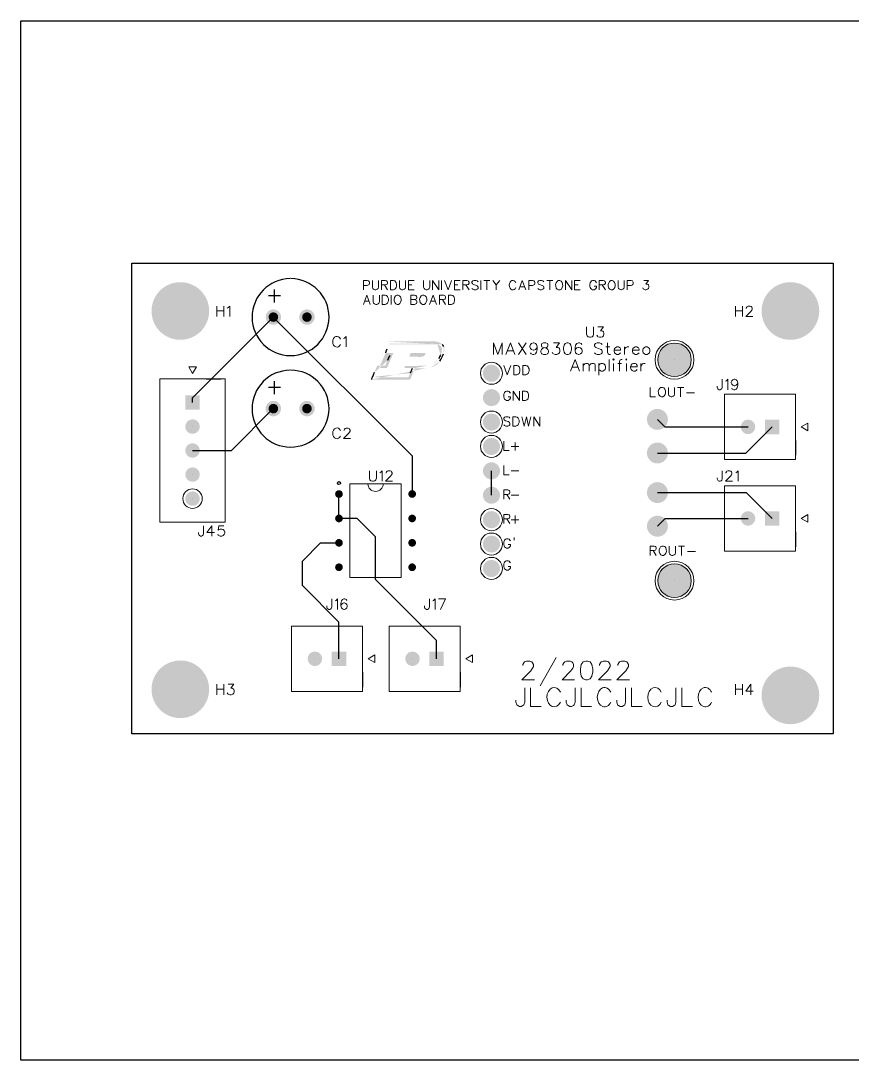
# Model space of a CAD drawing. Header units: inches. Extents: x 2.5 to 50.5, y 2.5 to 32.9.
# Drawn here: x 2.5 to 26.5, y 2.5 to 32.5 of the extents above; entities that cross this region are included whole.
import ezdxf

# ---------------------------------------------------------------- set-up
doc = ezdxf.new("R2010")
doc.units = ezdxf.units.IN
doc.header["$MEASUREMENT"] = 0
doc.layers.add('PDF3_Geometry', color=7, linetype='Continuous', true_color=0xffcc00)
doc.layers.add('PDF3_Solid Fills', color=7, linetype='Continuous', true_color=0xbfbfbf)

msp = doc.modelspace()

# ---------------------------------------------------------------- hatches: boundary and pattern name
at = {"layer": 'PDF3_Solid Fills', "transparency": 33554559}
for points in [[(7.938, 24.124, 0.414706), (7.106, 24.956), (7.106, 24.956, 0.414706), (6.274, 24.124), (6.274, 24.124, 0.414706), (7.106, 23.292), (7.106, 23.292, 0.414706)], [(25.548, 24.124, 0.414706), (24.716, 24.956), (24.716, 24.956, 0.414706), (23.884, 24.124), (23.884, 24.124, 0.414706), (24.716, 23.292), (24.716, 23.292, 0.414706)], [(10.013, 23.948, 0.412996), (9.791, 24.17), (9.791, 24.17, 0.412996), (9.569, 23.948), (9.569, 23.948, 0.412996), (9.791, 23.726), (9.791, 23.726, 0.412996)], [(10.983, 23.948, 0.412996), (10.761, 24.17), (10.761, 24.17, 0.412996), (10.539, 23.948), (10.539, 23.948, 0.412996), (10.761, 23.726), (10.761, 23.726, 0.412996)], [(21.857, 22.715, 0.414157), (21.37, 23.202), (21.37, 23.202, 0.414157), (20.883, 22.715), (20.883, 22.715, 0.414157), (21.37, 22.228), (21.37, 22.228, 0.414157)], [(16.334, 22.328, 0.41369), (16.087, 22.574), (16.087, 22.574, 0.41369), (15.841, 22.328), (15.841, 22.328, 0.41369), (16.087, 22.081), (16.087, 22.081, 0.41369)], [(16.334, 21.623, 0.41369), (16.087, 21.87), (16.087, 21.87, 0.41369), (15.841, 21.623), (15.841, 21.623, 0.41369), (16.087, 21.377), (16.087, 21.377, 0.41369)], [(10.013, 21.306, 0.412996), (9.791, 21.529), (9.791, 21.529, 0.412996), (9.569, 21.306), (9.569, 21.306, 0.412996), (9.791, 21.084), (9.791, 21.084, 0.412996)], [(10.983, 21.306, 0.412996), (10.761, 21.529), (10.761, 21.529, 0.412996), (10.539, 21.306), (10.539, 21.306, 0.412996), (10.761, 21.084), (10.761, 21.084, 0.412996)], [(16.334, 20.919, 0.41369), (16.087, 21.166), (16.087, 21.166, 0.41369), (15.841, 20.919), (15.841, 20.919, 0.41369), (16.087, 20.672), (16.087, 20.672, 0.41369)], [(21.18, 20.995, 0.41371), (20.877, 21.299), (20.877, 21.299, 0.41371), (20.574, 20.995), (20.574, 20.995, 0.414377), (20.877, 20.693), (20.877, 20.693, 0.414377)], [(7.668, 20.789, 0.413551), (7.458, 20.998), (7.458, 20.998, 0.413551), (7.249, 20.789), (7.249, 20.789, 0.414518), (7.458, 20.581), (7.458, 20.581, 0.414518)], [(23.703, 20.778, 0.413551), (23.494, 20.988), (23.494, 20.988, 0.414518), (23.286, 20.778), (23.286, 20.778, 0.414518), (23.494, 20.569), (23.494, 20.569, 0.413551)], [(16.334, 20.215, 0.41369), (16.087, 20.461), (16.087, 20.461, 0.41369), (15.841, 20.215), (15.841, 20.215, 0.41369), (16.087, 19.968), (16.087, 19.968, 0.41369)], [(7.668, 20.096, 0.414518), (7.458, 20.305), (7.458, 20.305, 0.414518), (7.249, 20.096), (7.249, 20.096, 0.413551), (7.458, 19.887), (7.458, 19.887, 0.413551)], [(21.18, 20.025, 0.41371), (20.877, 20.328), (20.877, 20.328, 0.41371), (20.574, 20.025), (20.574, 20.025, 0.414377), (20.877, 19.723), (20.877, 19.723, 0.414377)], [(7.668, 19.403, 0.413551), (7.458, 19.612), (7.458, 19.612, 0.413551), (7.249, 19.403), (7.249, 19.403, 0.413551), (7.458, 19.193), (7.458, 19.193, 0.413551)], [(16.334, 19.51, 0.41369), (16.087, 19.757), (16.087, 19.757, 0.41369), (15.841, 19.51), (15.841, 19.51, 0.41369), (16.087, 19.264), (16.087, 19.264, 0.41369)], [(7.668, 18.709, 0.413551), (7.458, 18.918), (7.458, 18.918, 0.413551), (7.249, 18.709), (7.249, 18.709, 0.414518), (7.458, 18.501), (7.458, 18.501, 0.414518)], [(16.334, 18.806, 0.41369), (16.087, 19.052), (16.087, 19.052, 0.41369), (15.841, 18.806), (15.841, 18.806, 0.41369), (16.087, 18.559), (16.087, 18.559, 0.41369)], [(21.18, 18.882, 0.41371), (20.877, 19.185), (20.877, 19.185, 0.41371), (20.574, 18.882), (20.574, 18.882, 0.414377), (20.877, 18.58), (20.877, 18.58, 0.414377)], [(16.334, 18.101, 0.41369), (16.087, 18.348), (16.087, 18.348, 0.41369), (15.841, 18.101), (15.841, 18.101, 0.41369), (16.087, 17.855), (16.087, 17.855, 0.41369)], [(23.703, 18.137, 0.413551), (23.494, 18.346), (23.494, 18.346, 0.414518), (23.286, 18.137), (23.286, 18.137, 0.414518), (23.494, 17.927), (23.494, 17.927, 0.413551)], [(21.18, 17.912, 0.41371), (20.877, 18.215), (20.877, 18.215, 0.41371), (20.574, 17.912), (20.574, 17.912, 0.414377), (20.877, 17.609), (20.877, 17.609, 0.414377)], [(16.334, 17.397, 0.41369), (16.087, 17.644), (16.087, 17.644, 0.41369), (15.841, 17.397), (15.841, 17.397, 0.41369), (16.087, 17.151), (16.087, 17.151, 0.41369)], [(16.334, 16.693, 0.41369), (16.087, 16.939), (16.087, 16.939, 0.41369), (15.841, 16.693), (15.841, 16.693, 0.41369), (16.087, 16.446), (16.087, 16.446, 0.41369)], [(21.857, 16.34, 0.414157), (21.37, 16.828), (21.37, 16.828, 0.414157), (20.883, 16.34), (20.883, 16.34, 0.414157), (21.37, 15.853), (21.37, 15.853, 0.414157)], [(11.2, 14.086, 0.413551), (10.991, 14.296), (10.991, 14.296, 0.414518), (10.783, 14.086), (10.783, 14.086, 0.414518), (10.991, 13.877), (10.991, 13.877, 0.413551)], [(14.018, 14.086, 0.413551), (13.809, 14.296), (13.809, 14.296, 0.414518), (13.6, 14.086), (13.6, 14.086, 0.414518), (13.809, 13.877), (13.809, 13.877, 0.413551)], [(7.938, 13.206, 0.414706), (7.106, 14.037), (7.106, 14.037, 0.414706), (6.274, 13.206), (6.274, 13.206, 0.414706), (7.106, 12.374), (7.106, 12.374, 0.414706)], [(25.548, 13.03, 0.414706), (24.716, 13.861), (24.716, 13.861, 0.414706), (23.884, 13.03), (23.884, 13.03, 0.414706), (24.716, 12.198), (24.716, 12.198, 0.414706)]]:
    msp.add_hatch(color=256, dxfattribs=at).paths.add_polyline_path(points)
at = {"layer": 'PDF3_Solid Fills', "true_color": 0x212121, "transparency": 33554559}
for points in [[(9.93, 23.948, 0.411972), (9.791, 24.087), (9.791, 24.087, 0.411972), (9.652, 23.948), (9.652, 23.948, 0.411972), (9.791, 23.809), (9.791, 23.809, 0.411972)], [(10.9, 23.948, 0.411972), (10.761, 24.087), (10.761, 24.087, 0.411972), (10.622, 23.948), (10.622, 23.948, 0.411972), (10.761, 23.809), (10.761, 23.809, 0.411972)], [(9.93, 21.306, 0.411972), (9.791, 21.445), (9.791, 21.445, 0.411972), (9.652, 21.306), (9.652, 21.306, 0.411972), (9.791, 21.168), (9.791, 21.168, 0.411972)], [(10.9, 21.306, 0.411972), (10.761, 21.445), (10.761, 21.445, 0.411972), (10.622, 21.306), (10.622, 21.306, 0.411972), (10.761, 21.168), (10.761, 21.168, 0.411972)], [(11.795, 18.841, 0.418142), (11.685, 18.952), (11.685, 18.952, 0.418142), (11.574, 18.841), (11.574, 18.841, 0.418142), (11.685, 18.731), (11.685, 18.731, 0.418142)], [(13.908, 18.841, 0.418142), (13.798, 18.952), (13.798, 18.952, 0.418142), (13.687, 18.841), (13.687, 18.841, 0.418142), (13.798, 18.731), (13.798, 18.731, 0.418142)], [(11.795, 18.137, 0.418142), (11.685, 18.247), (11.685, 18.247, 0.418142), (11.574, 18.137), (11.574, 18.137, 0.418142), (11.685, 18.026), (11.685, 18.026, 0.418142)], [(13.908, 18.137, 0.418142), (13.798, 18.247), (13.798, 18.247, 0.418142), (13.687, 18.137), (13.687, 18.137, 0.418142), (13.798, 18.026), (13.798, 18.026, 0.418142)], [(11.795, 17.432, 0.418142), (11.685, 17.543), (11.685, 17.543, 0.418142), (11.574, 17.432), (11.574, 17.432, 0.418142), (11.685, 17.322), (11.685, 17.322, 0.418142)], [(13.908, 17.432, 0.418142), (13.798, 17.543), (13.798, 17.543, 0.418142), (13.687, 17.432), (13.687, 17.432, 0.418142), (13.798, 17.322), (13.798, 17.322, 0.418142)], [(11.795, 16.728, 0.418142), (11.685, 16.838), (11.685, 16.838, 0.418142), (11.574, 16.728), (11.574, 16.728, 0.418142), (11.685, 16.617), (11.685, 16.617, 0.418142)], [(13.908, 16.728, 0.418142), (13.798, 16.838), (13.798, 16.838, 0.418142), (13.687, 16.728), (13.687, 16.728, 0.418142), (13.798, 16.617), (13.798, 16.617, 0.418142)]]:
    msp.add_hatch(color=250, dxfattribs=at).paths.add_polyline_path(points)
at = {"layer": 'PDF3_Solid Fills', "true_color": 0xffcc00, "transparency": 33554559}
h = msp.add_hatch(color=40, dxfattribs=at)
h.paths.add_polyline_path([(13.093, 23.244, 0.002437), (12.923, 22.851)], flags=0)
h.paths.add_polyline_path([(12.923, 22.851), (12.919, 22.842), (13.032, 22.842), (13.145, 22.842), (13.145, 22.837)], flags=0)
h.paths.add_polyline_path([(13.083, 22.691), (13.022, 22.549), (12.906, 22.547), (12.791, 22.546), (12.705, 22.347)], flags=0)
h.paths.add_polyline_path([(12.62, 22.144), (12.62, 22.139), (13.178, 22.139), (13.736, 22.14), (13.806, 22.305), (13.876, 22.47), (14.023, 22.47), (14.17, 22.47), (14.229, 22.477)], flags=0)
h.paths.add_polyline_path([(14.229, 22.477, 0.028974), (14.341, 22.498)], flags=0)
h.paths.add_polyline_path([(14.341, 22.498), (14.393, 22.512), (14.442, 22.537), (14.491, 22.563), (14.532, 22.6), (14.574, 22.638), (14.6, 22.676)], flags=0)
h.paths.add_polyline_path([(14.706, 22.892), (14.728, 22.956), (14.725, 23.018), (14.722, 23.08), (14.709, 23.103)], flags=0)
h.paths.add_polyline_path([(14.666, 23.159), (14.635, 23.192), (14.593, 23.21), (14.551, 23.229), (14.504, 23.239), (14.457, 23.248), (13.777, 23.249), (13.097, 23.249), (13.093, 23.244)], flags=0)
h.paths.add_polyline_path([(14.524, 23.161), (14.57, 23.145), (14.598, 23.125), (14.626, 23.105), (14.642, 23.073), (14.658, 23.041), (14.654, 22.99), (14.65, 22.939), (14.619, 22.862)], flags=0)
h.paths.add_polyline_path([(14.564, 22.747), (14.541, 22.708), (14.495, 22.662), (14.45, 22.617), (14.403, 22.595)], flags=0)
h.paths.add_polyline_path([(14.301, 22.558, 0.035317), (14.403, 22.595)], flags=0)
h.paths.add_polyline_path([(14.301, 22.558), (14.247, 22.543), (13.921, 22.541), (13.595, 22.538), (13.584, 22.508), (13.572, 22.477), (13.685, 22.477), (13.797, 22.477), (13.794, 22.463)], flags=0)
h.paths.add_polyline_path([(13.738, 22.329), (13.687, 22.208), (13.206, 22.208), (12.725, 22.208), (12.734, 22.231)], flags=0)
h.paths.add_polyline_path([(12.792, 22.365, 0.000795), (12.734, 22.231)], flags=0)
h.paths.add_polyline_path([(12.792, 22.365), (12.84, 22.477), (12.955, 22.479), (13.071, 22.48), (13.163, 22.694), (13.255, 22.908), (13.144, 22.91), (13.033, 22.911), (13.033, 22.916)], flags=0)
h.paths.add_polyline_path([(13.079, 23.028, 0.000373), (13.135, 23.158)], flags=0)
h.paths.add_polyline_path([(13.135, 23.158), (13.144, 23.18), (13.811, 23.178), (14.478, 23.176), (14.524, 23.161)], flags=0)
h.paths.add_polyline_path([(13.735, 22.858), (13.713, 22.804), (13.885, 22.802), (14.058, 22.8), (14.089, 22.808), (14.121, 22.816), (14.143, 22.832), (14.164, 22.848), (14.173, 22.869), (14.182, 22.89), (14.178, 22.901), (14.174, 22.911), (13.965, 22.911), (13.757, 22.911)], flags=0)

# ---------------------------------------------------------------- linework, layer by layer
for p, q in [((2.5, 2.5), (2.5, 32.5)), ((2.5, 32.5), (50.5, 32.5)), ((50.5, 2.5), (2.5, 2.5))]:
    msp.add_line(p, q)
at = {"layer": 'PDF3_Geometry', "color": 6, "lineweight": 25}
for p, q in [((5.701, 25.509), (25.946, 25.509)), ((5.701, 11.92), (5.701, 25.509)), ((25.946, 25.509), (25.946, 11.92)), ((25.946, 11.92), (5.701, 11.92))]:
    msp.add_line(p, q, dxfattribs=at)
at = {"layer": 'PDF3_Geometry'}
for p, q in [((7.847, 22.162), (8.276, 22.162)), ((24.867, 20.39), (24.867, 19.96)), ((24.867, 17.748), (24.867, 17.319)), ((12.364, 13.698), (12.364, 13.268)), ((15.182, 13.698), (15.182, 13.268))]:
    msp.add_line(p, q, dxfattribs=at)
at = {"layer": 'PDF3_Geometry', "lineweight": 9}
for points in [[(12.389, 24.864), (12.502, 24.864), (12.54, 24.876), (12.553, 24.889), (12.566, 24.914), (12.566, 24.952), (12.553, 24.977), (12.54, 24.99), (12.502, 25.002), (12.389, 25.002), (12.389, 24.738)], [(12.649, 25.002), (12.649, 24.814), (12.662, 24.776), (12.686, 24.75), (12.724, 24.738), (12.75, 24.738), (12.787, 24.75), (12.812, 24.776), (12.825, 24.814), (12.825, 25.002)], [(12.908, 24.876), (13.022, 24.876), (13.06, 24.889), (13.072, 24.902), (13.085, 24.927), (13.085, 24.952), (13.072, 24.977), (13.06, 24.99), (13.022, 25.002), (12.908, 25.002), (12.908, 24.738)], [(13.428, 25.002), (13.428, 24.814), (13.44, 24.776), (13.465, 24.75), (13.503, 24.738), (13.529, 24.738), (13.566, 24.75), (13.591, 24.776), (13.604, 24.814), (13.604, 25.002)], [(13.851, 25.002), (13.687, 25.002), (13.687, 24.738), (13.851, 24.738)], [(14.129, 25.002), (14.129, 24.814), (14.141, 24.776), (14.166, 24.75), (14.204, 24.738), (14.23, 24.738), (14.267, 24.75), (14.292, 24.776), (14.305, 24.814), (14.305, 25.002)], [(14.565, 25.002), (14.565, 24.738), (14.388, 25.002), (14.388, 24.738)], [(14.648, 25.002), (14.648, 24.738)], [(14.731, 25.002), (14.832, 24.738), (14.933, 25.002)], [(15.18, 25.002), (15.016, 25.002), (15.016, 24.738), (15.18, 24.738)], [(15.263, 24.876), (15.376, 24.876), (15.414, 24.889), (15.427, 24.902), (15.44, 24.927), (15.44, 24.952), (15.427, 24.977), (15.414, 24.99), (15.376, 25.002), (15.263, 25.002), (15.263, 24.738)], [(15.699, 24.965), (15.674, 24.99), (15.636, 25.002), (15.586, 25.002), (15.548, 24.99), (15.523, 24.965), (15.523, 24.94), (15.536, 24.914), (15.548, 24.902), (15.573, 24.889), (15.649, 24.864), (15.674, 24.852), (15.686, 24.839), (15.699, 24.814), (15.699, 24.776), (15.674, 24.75), (15.636, 24.738), (15.586, 24.738), (15.548, 24.75), (15.523, 24.776)], [(15.782, 25.002), (15.782, 24.738)], [(15.866, 25.002), (16.042, 25.002)], [(15.954, 25.002), (15.954, 24.738)], [(16.125, 25.002), (16.226, 24.876), (16.226, 24.738)], [(16.327, 25.002), (16.226, 24.876)], [(17.078, 24.738), (16.977, 25.002), (16.877, 24.738)], [(17.161, 24.864), (17.275, 24.864), (17.313, 24.876), (17.325, 24.889), (17.338, 24.914), (17.338, 24.952), (17.325, 24.977), (17.313, 24.99), (17.275, 25.002), (17.161, 25.002), (17.161, 24.738)], [(17.597, 24.965), (17.573, 24.99), (17.535, 25.002), (17.484, 25.002), (17.447, 24.99), (17.421, 24.965), (17.421, 24.94), (17.434, 24.914), (17.447, 24.902), (17.471, 24.889), (17.547, 24.864), (17.573, 24.852), (17.585, 24.839), (17.597, 24.814), (17.597, 24.776), (17.573, 24.75), (17.535, 24.738), (17.484, 24.738), (17.447, 24.75), (17.421, 24.776)], [(17.681, 25.002), (17.857, 25.002)], [(17.769, 25.002), (17.769, 24.738)], [(18.402, 25.002), (18.402, 24.738), (18.226, 25.002), (18.226, 24.738)], [(18.649, 25.002), (18.485, 25.002), (18.485, 24.738), (18.649, 24.738)], [(19.115, 24.94), (19.103, 24.965), (19.077, 24.99), (19.053, 25.002), (19.002, 25.002), (18.976, 24.99), (18.951, 24.965), (18.939, 24.94), (18.926, 24.902), (18.926, 24.839), (18.939, 24.801), (18.951, 24.776), (18.976, 24.75), (19.002, 24.738), (19.053, 24.738), (19.077, 24.75), (19.103, 24.776), (19.115, 24.801), (19.115, 24.839), (19.053, 24.839)], [(19.198, 24.876), (19.312, 24.876), (19.35, 24.889), (19.363, 24.902), (19.375, 24.927), (19.375, 24.952), (19.363, 24.977), (19.35, 24.99), (19.312, 25.002), (19.198, 25.002), (19.198, 24.738)], [(19.743, 25.002), (19.743, 24.814), (19.756, 24.776), (19.781, 24.75), (19.819, 24.738), (19.844, 24.738), (19.882, 24.75), (19.907, 24.776), (19.92, 24.814), (19.92, 25.002)], [(20.003, 24.864), (20.116, 24.864), (20.154, 24.876), (20.167, 24.889), (20.179, 24.914), (20.179, 24.952), (20.167, 24.977), (20.154, 24.99), (20.116, 25.002), (20.003, 25.002), (20.003, 24.738)], [(20.482, 25.002), (20.621, 25.002), (20.545, 24.902), (20.583, 24.902), (20.608, 24.889), (20.621, 24.876), (20.633, 24.839), (20.633, 24.814), (20.621, 24.776), (20.595, 24.75), (20.557, 24.738), (20.52, 24.738), (20.482, 24.75), (20.469, 24.763), (20.457, 24.788)], [(12.997, 24.876), (13.085, 24.738)], [(13.687, 24.876), (13.788, 24.876)], [(15.016, 24.876), (15.117, 24.876)], [(15.351, 24.876), (15.44, 24.738)], [(16.914, 24.826), (17.04, 24.826)], [(18.485, 24.876), (18.586, 24.876)], [(19.286, 24.876), (19.375, 24.738)], [(12.59, 24.315), (12.49, 24.58), (12.389, 24.315)], [(12.427, 24.404), (12.553, 24.404)], [(12.674, 24.58), (12.674, 24.391), (12.686, 24.353), (12.712, 24.328), (12.75, 24.315), (12.775, 24.315), (12.812, 24.328), (12.838, 24.353), (12.85, 24.391), (12.85, 24.58)], [(13.193, 24.58), (13.193, 24.315)], [(13.869, 24.454), (13.907, 24.466), (13.92, 24.479), (13.932, 24.504), (13.932, 24.53), (13.92, 24.554), (13.907, 24.567), (13.869, 24.58), (13.756, 24.58), (13.756, 24.315), (13.869, 24.315), (13.907, 24.328), (13.92, 24.34), (13.932, 24.366), (13.932, 24.404), (13.92, 24.429), (13.907, 24.441), (13.869, 24.454), (13.756, 24.454)], [(14.502, 24.315), (14.401, 24.58), (14.3, 24.315)], [(14.338, 24.404), (14.464, 24.404)], [(14.585, 24.454), (14.698, 24.454), (14.736, 24.466), (14.749, 24.479), (14.761, 24.504), (14.761, 24.53), (14.749, 24.554), (14.736, 24.567), (14.698, 24.58), (14.585, 24.58), (14.585, 24.315)], [(14.673, 24.454), (14.761, 24.315)], [(16.4, 22.867), (16.4, 23.203), (16.272, 22.867), (16.143, 23.203), (16.143, 22.867)], [(16.761, 22.867), (16.633, 23.203), (16.506, 22.867)], [(16.867, 23.203), (17.091, 22.867)], [(17.091, 23.203), (16.867, 22.867)], [(17.405, 23.091), (17.389, 23.043), (17.357, 23.011), (17.309, 22.995), (17.293, 22.995), (17.245, 23.011), (17.213, 23.043), (17.197, 23.091), (17.197, 23.107), (17.213, 23.155), (17.245, 23.187), (17.293, 23.203), (17.309, 23.203), (17.357, 23.187), (17.389, 23.155), (17.405, 23.091), (17.405, 23.011), (17.389, 22.931), (17.357, 22.883), (17.309, 22.867), (17.277, 22.867), (17.229, 22.883), (17.213, 22.915)], [(17.873, 23.203), (18.049, 23.203), (17.952, 23.075), (18, 23.075), (18.033, 23.059), (18.049, 23.043), (18.064, 22.995), (18.064, 22.963), (18.049, 22.915), (18.016, 22.883), (17.969, 22.867), (17.921, 22.867), (17.873, 22.883), (17.857, 22.899), (17.84, 22.931)], [(18.692, 23.155), (18.676, 23.187), (18.628, 23.203), (18.596, 23.203), (18.548, 23.187), (18.516, 23.139), (18.5, 23.059), (18.5, 22.979), (18.516, 22.915), (18.548, 22.883), (18.596, 22.867), (18.612, 22.867), (18.66, 22.883), (18.692, 22.915), (18.708, 22.963), (18.708, 22.979), (18.692, 23.027), (18.66, 23.059), (18.612, 23.075), (18.596, 23.075), (18.548, 23.059), (18.516, 23.027), (18.5, 22.979)], [(19.284, 23.155), (19.253, 23.187), (19.204, 23.203), (19.141, 23.203), (19.092, 23.187), (19.06, 23.155), (19.06, 23.123), (19.077, 23.091), (19.092, 23.075), (19.124, 23.059), (19.22, 23.027), (19.253, 23.011), (19.268, 22.995), (19.284, 22.963), (19.284, 22.915), (19.253, 22.883), (19.204, 22.867), (19.141, 22.867), (19.092, 22.883), (19.06, 22.915)], [(19.438, 23.203), (19.438, 22.931), (19.454, 22.883), (19.486, 22.867), (19.518, 22.867)], [(16.553, 22.979), (16.713, 22.979)], [(19.39, 23.091), (19.502, 23.091)], [(19.624, 22.995), (19.816, 22.995), (19.816, 23.027), (19.8, 23.059), (19.784, 23.075), (19.752, 23.091), (19.704, 23.091), (19.672, 23.075), (19.64, 23.043), (19.624, 22.995), (19.624, 22.963), (19.64, 22.915), (19.672, 22.883), (19.704, 22.867), (19.752, 22.867), (19.784, 22.883), (19.816, 22.915)], [(19.922, 23.091), (19.922, 22.867)], [(19.922, 22.995), (19.937, 23.043), (19.97, 23.075), (20.001, 23.091), (20.049, 23.091)], [(20.155, 22.995), (20.347, 22.995), (20.347, 23.027), (20.331, 23.059), (20.316, 23.075), (20.283, 23.091), (20.235, 23.091), (20.204, 23.075), (20.171, 23.043), (20.155, 22.995), (20.155, 22.963), (20.171, 22.915), (20.204, 22.883), (20.235, 22.867), (20.283, 22.867), (20.316, 22.883), (20.347, 22.915)], [(16.439, 22.552), (16.541, 22.283), (16.644, 22.552)], [(18.626, 22.388), (18.498, 22.724), (18.369, 22.388)], [(18.417, 22.5), (18.577, 22.5)], [(18.731, 22.612), (18.731, 22.388)], [(18.731, 22.548), (18.779, 22.596), (18.811, 22.612), (18.859, 22.612), (18.891, 22.596), (18.908, 22.548), (18.908, 22.388)], [(18.908, 22.548), (18.955, 22.596), (18.987, 22.612), (19.035, 22.612), (19.067, 22.596), (19.084, 22.548), (19.084, 22.388)], [(19.189, 22.612), (19.189, 22.276)], [(19.189, 22.564), (19.221, 22.596), (19.253, 22.612), (19.301, 22.612), (19.333, 22.596), (19.365, 22.564), (19.381, 22.516), (19.381, 22.484), (19.365, 22.436), (19.333, 22.404), (19.301, 22.388), (19.253, 22.388), (19.221, 22.404), (19.189, 22.436)], [(19.486, 22.724), (19.486, 22.388)], [(19.608, 22.612), (19.608, 22.388)], [(19.73, 22.612), (19.842, 22.612)], [(19.858, 22.724), (19.826, 22.724), (19.794, 22.708), (19.778, 22.66), (19.778, 22.388)], [(19.98, 22.612), (19.98, 22.388)], [(20.101, 22.516), (20.294, 22.516), (20.294, 22.548), (20.278, 22.58), (20.261, 22.596), (20.23, 22.612), (20.182, 22.612), (20.149, 22.596), (20.118, 22.564), (20.101, 22.516), (20.101, 22.484), (20.118, 22.436), (20.149, 22.404), (20.182, 22.388), (20.23, 22.388), (20.261, 22.404), (20.294, 22.436)], [(20.399, 22.612), (20.399, 22.388)], [(20.399, 22.516), (20.416, 22.564), (20.447, 22.596), (20.479, 22.612), (20.528, 22.612)], [(20.666, 21.918), (20.666, 21.649), (20.819, 21.649)], [(21.193, 21.918), (21.193, 21.726), (21.206, 21.687), (21.232, 21.662), (21.27, 21.649), (21.296, 21.649), (21.334, 21.662), (21.359, 21.687), (21.373, 21.726), (21.373, 21.918)], [(21.457, 21.918), (21.636, 21.918)], [(21.547, 21.918), (21.547, 21.649)], [(16.632, 21.748), (16.619, 21.774), (16.593, 21.8), (16.567, 21.812), (16.516, 21.812), (16.491, 21.8), (16.465, 21.774), (16.452, 21.748), (16.439, 21.71), (16.439, 21.646), (16.452, 21.607), (16.465, 21.582), (16.491, 21.556), (16.516, 21.543), (16.567, 21.543), (16.593, 21.556), (16.619, 21.582), (16.632, 21.607), (16.632, 21.646), (16.567, 21.646)], [(16.895, 21.812), (16.895, 21.543), (16.716, 21.812), (16.716, 21.543)], [(21.721, 21.764), (21.951, 21.764)], [(16.619, 21.035), (16.593, 21.06), (16.555, 21.073), (16.503, 21.073), (16.465, 21.06), (16.439, 21.035), (16.439, 21.008), (16.452, 20.983), (16.465, 20.97), (16.491, 20.958), (16.567, 20.932), (16.593, 20.919), (16.606, 20.906), (16.619, 20.88), (16.619, 20.842), (16.593, 20.817), (16.555, 20.803), (16.503, 20.803), (16.465, 20.817), (16.439, 20.842)], [(16.967, 21.073), (17.031, 20.803), (17.095, 21.073), (17.159, 20.803), (17.223, 21.073)], [(17.487, 21.073), (17.487, 20.803), (17.308, 21.073), (17.308, 20.803)], [(16.439, 20.368), (16.439, 20.099), (16.593, 20.099)], [(16.651, 20.215), (16.881, 20.215)], [(16.766, 20.33), (16.766, 20.099)], [(16.439, 19.664), (16.439, 19.395), (16.593, 19.395)], [(16.651, 19.51), (16.881, 19.51)], [(16.439, 18.831), (16.555, 18.831), (16.593, 18.845), (16.606, 18.857), (16.619, 18.883), (16.619, 18.908), (16.606, 18.934), (16.593, 18.947), (16.555, 18.959), (16.439, 18.959), (16.439, 18.69)], [(16.529, 18.831), (16.619, 18.69)], [(16.651, 18.806), (16.881, 18.806)], [(16.439, 18.127), (16.555, 18.127), (16.593, 18.14), (16.606, 18.153), (16.619, 18.178), (16.619, 18.204), (16.606, 18.23), (16.593, 18.242), (16.555, 18.255), (16.439, 18.255), (16.439, 17.986)], [(16.529, 18.127), (16.619, 17.986)], [(16.651, 18.101), (16.881, 18.101)], [(16.766, 18.217), (16.766, 17.986)], [(16.632, 17.486), (16.619, 17.513), (16.593, 17.538), (16.567, 17.551), (16.516, 17.551), (16.491, 17.538), (16.465, 17.513), (16.452, 17.486), (16.439, 17.449), (16.439, 17.384), (16.452, 17.346), (16.465, 17.32), (16.491, 17.295), (16.516, 17.282), (16.567, 17.282), (16.593, 17.295), (16.619, 17.32), (16.632, 17.346), (16.632, 17.384), (16.567, 17.384)], [(16.742, 17.589), (16.742, 17.513)], [(20.666, 17.211), (20.781, 17.211), (20.819, 17.224), (20.832, 17.237), (20.845, 17.263), (20.845, 17.288), (20.832, 17.314), (20.819, 17.327), (20.781, 17.339), (20.666, 17.339), (20.666, 17.07)], [(20.755, 17.211), (20.845, 17.07)], [(21.219, 17.339), (21.219, 17.147), (21.232, 17.109), (21.257, 17.084), (21.296, 17.07), (21.321, 17.07), (21.359, 17.084), (21.386, 17.109), (21.398, 17.147), (21.398, 17.339)], [(21.483, 17.339), (21.662, 17.339)], [(21.572, 17.339), (21.572, 17.07)], [(21.747, 17.186), (21.977, 17.186)], [(16.632, 16.853), (16.619, 16.879), (16.593, 16.904), (16.567, 16.917), (16.516, 16.917), (16.491, 16.904), (16.465, 16.879), (16.452, 16.853), (16.439, 16.815), (16.439, 16.75), (16.452, 16.712), (16.465, 16.686), (16.491, 16.661), (16.516, 16.648), (16.567, 16.648), (16.593, 16.661), (16.619, 16.686), (16.632, 16.712), (16.632, 16.75), (16.567, 16.75)]]:
    msp.add_lwpolyline(points, dxfattribs=at)
for points in [[(13.168, 24.738), (13.256, 24.738), (13.294, 24.75), (13.32, 24.776), (13.332, 24.801), (13.344, 24.839), (13.344, 24.902), (13.332, 24.94), (13.32, 24.965), (13.294, 24.99), (13.256, 25.002), (13.168, 25.002)], [(12.934, 24.315), (13.022, 24.315), (13.06, 24.328), (13.085, 24.353), (13.098, 24.378), (13.11, 24.416), (13.11, 24.479), (13.098, 24.517), (13.085, 24.542), (13.06, 24.567), (13.022, 24.58), (12.934, 24.58)], [(14.845, 24.315), (14.933, 24.315), (14.971, 24.328), (14.996, 24.353), (15.009, 24.378), (15.021, 24.416), (15.021, 24.479), (15.009, 24.517), (14.996, 24.542), (14.971, 24.567), (14.933, 24.58), (14.845, 24.58)], [(17.591, 23.203), (17.542, 23.187), (17.527, 23.155), (17.527, 23.123), (17.542, 23.091), (17.575, 23.075), (17.639, 23.059), (17.687, 23.043), (17.718, 23.011), (17.735, 22.979), (17.735, 22.931), (17.718, 22.899), (17.703, 22.883), (17.654, 22.867), (17.591, 22.867), (17.542, 22.883), (17.527, 22.899), (17.511, 22.931), (17.511, 22.979), (17.527, 23.011), (17.559, 23.043), (17.606, 23.059), (17.671, 23.075), (17.703, 23.091), (17.718, 23.123), (17.718, 23.155), (17.703, 23.187), (17.654, 23.203)], [(18.267, 23.203), (18.218, 23.187), (18.186, 23.139), (18.17, 23.059), (18.17, 23.011), (18.186, 22.931), (18.218, 22.883), (18.267, 22.867), (18.298, 22.867), (18.346, 22.883), (18.379, 22.931), (18.394, 23.011), (18.394, 23.059), (18.379, 23.139), (18.346, 23.187), (18.298, 23.203)], [(20.533, 23.091), (20.501, 23.075), (20.469, 23.043), (20.453, 22.995), (20.453, 22.963), (20.469, 22.915), (20.501, 22.883), (20.533, 22.867), (20.581, 22.867), (20.613, 22.883), (20.645, 22.915), (20.661, 22.963), (20.661, 22.995), (20.645, 23.043), (20.613, 23.075), (20.581, 23.091)], [(16.729, 22.283), (16.818, 22.283), (16.857, 22.296), (16.882, 22.321), (16.895, 22.347), (16.908, 22.386), (16.908, 22.45), (16.895, 22.488), (16.882, 22.514), (16.857, 22.539), (16.818, 22.552), (16.729, 22.552)], [(16.992, 22.283), (17.082, 22.283), (17.12, 22.296), (17.147, 22.321), (17.159, 22.347), (17.172, 22.386), (17.172, 22.45), (17.159, 22.488), (17.147, 22.514), (17.12, 22.539), (17.082, 22.552), (16.992, 22.552)], [(19.592, 22.724), (19.608, 22.708), (19.625, 22.724), (19.608, 22.74)], [(19.964, 22.724), (19.98, 22.708), (19.996, 22.724), (19.98, 22.74)], [(16.98, 21.543), (17.07, 21.543), (17.108, 21.556), (17.133, 21.582), (17.147, 21.607), (17.159, 21.646), (17.159, 21.71), (17.147, 21.748), (17.133, 21.774), (17.108, 21.8), (17.07, 21.812), (16.98, 21.812)], [(16.703, 20.803), (16.793, 20.803), (16.831, 20.817), (16.857, 20.842), (16.87, 20.868), (16.882, 20.906), (16.882, 20.97), (16.87, 21.008), (16.857, 21.035), (16.831, 21.06), (16.793, 21.073), (16.703, 21.073)]]:
    msp.add_lwpolyline(points, close=True, dxfattribs=at)
at = {"layer": 'PDF3_Geometry', "lineweight": 25}
for points in [[(9.822, 24.368), (9.822, 24.741)], [(9.998, 24.558), (9.653, 24.558)], [(9.998, 21.917), (9.653, 21.917)], [(9.822, 21.726), (9.822, 22.1)]]:
    msp.add_lwpolyline(points, dxfattribs=at)
at = {"layer": 'PDF3_Geometry', "lineweight": 15}
for points in [[(8.163, 24.268), (8.163, 23.966)], [(8.163, 24.124), (8.364, 24.124)], [(8.364, 24.268), (8.364, 23.966)], [(8.459, 24.21), (8.488, 24.225), (8.532, 24.268), (8.532, 23.966)], [(23.131, 24.268), (23.131, 23.966)], [(23.131, 24.124), (23.332, 24.124)], [(23.332, 24.268), (23.332, 23.966)], [(23.442, 24.196), (23.442, 24.21), (23.456, 24.239), (23.471, 24.254), (23.5, 24.268), (23.557, 24.268), (23.586, 24.254), (23.601, 24.239), (23.615, 24.21), (23.615, 24.181), (23.601, 24.152), (23.572, 24.109), (23.428, 23.966), (23.63, 23.966)], [(18.834, 23.669), (18.834, 23.453), (18.848, 23.41), (18.877, 23.381), (18.921, 23.367), (18.95, 23.367), (18.993, 23.381), (19.022, 23.41), (19.036, 23.453), (19.036, 23.669)], [(19.16, 23.669), (19.318, 23.669), (19.232, 23.553), (19.275, 23.553), (19.304, 23.539), (19.318, 23.525), (19.333, 23.482), (19.333, 23.453), (19.318, 23.41), (19.289, 23.381), (19.246, 23.367), (19.203, 23.367), (19.16, 23.381), (19.146, 23.395), (19.131, 23.424)], [(11.82, 23.33), (11.849, 23.344), (11.892, 23.387), (11.892, 23.085)], [(22.747, 22.155), (22.747, 21.924), (22.732, 21.881), (22.718, 21.866), (22.689, 21.852), (22.66, 21.852), (22.632, 21.866), (22.617, 21.881), (22.603, 21.924), (22.603, 21.953)], [(22.842, 22.097), (22.87, 22.112), (22.914, 22.155), (22.914, 21.852)], [(23.197, 22.054), (23.182, 22.011), (23.153, 21.982), (23.11, 21.967), (23.096, 21.967), (23.052, 21.982), (23.023, 22.011), (23.009, 22.054), (23.009, 22.068), (23.023, 22.112), (23.052, 22.14), (23.096, 22.155), (23.11, 22.155), (23.153, 22.14), (23.182, 22.112), (23.197, 22.054), (23.197, 21.982), (23.182, 21.909), (23.153, 21.866), (23.11, 21.852), (23.081, 21.852), (23.038, 21.866), (23.023, 21.895)], [(11.834, 20.674), (11.834, 20.688), (11.849, 20.717), (11.863, 20.732), (11.892, 20.746), (11.949, 20.746), (11.978, 20.732), (11.993, 20.717), (12.007, 20.688), (12.007, 20.659), (11.993, 20.63), (11.964, 20.587), (11.82, 20.444), (12.021, 20.444)], [(12.565, 19.513), (12.565, 19.297), (12.579, 19.254), (12.608, 19.225), (12.652, 19.211), (12.681, 19.211), (12.724, 19.225), (12.752, 19.254), (12.767, 19.297), (12.767, 19.513)], [(12.862, 19.455), (12.891, 19.47), (12.934, 19.513), (12.934, 19.211)], [(13.043, 19.441), (13.043, 19.455), (13.058, 19.484), (13.072, 19.499), (13.101, 19.513), (13.159, 19.513), (13.188, 19.499), (13.202, 19.484), (13.217, 19.455), (13.217, 19.426), (13.202, 19.398), (13.173, 19.355), (13.029, 19.211), (13.231, 19.211)], [(22.747, 19.513), (22.747, 19.283), (22.732, 19.239), (22.718, 19.225), (22.689, 19.211), (22.66, 19.211), (22.632, 19.225), (22.617, 19.239), (22.603, 19.283), (22.603, 19.312)], [(22.856, 19.441), (22.856, 19.455), (22.87, 19.484), (22.885, 19.499), (22.914, 19.513), (22.972, 19.513), (23.001, 19.499), (23.015, 19.484), (23.029, 19.455), (23.029, 19.426), (23.015, 19.398), (22.986, 19.355), (22.842, 19.211), (23.044, 19.211)], [(23.139, 19.455), (23.168, 19.47), (23.211, 19.513), (23.211, 19.211)], [(7.779, 17.928), (7.779, 17.698), (7.764, 17.654), (7.75, 17.64), (7.721, 17.626), (7.692, 17.626), (7.663, 17.64), (7.648, 17.654), (7.634, 17.698), (7.634, 17.727)], [(8.018, 17.626), (8.018, 17.928), (7.874, 17.727), (8.089, 17.727)], [(8.358, 17.928), (8.213, 17.928), (8.199, 17.799), (8.213, 17.813), (8.257, 17.827), (8.3, 17.827), (8.343, 17.813), (8.372, 17.784), (8.387, 17.741), (8.387, 17.712), (8.372, 17.669), (8.343, 17.64), (8.3, 17.626), (8.257, 17.626), (8.213, 17.64), (8.199, 17.654), (8.184, 17.683)], [(11.477, 15.815), (11.477, 15.585), (11.462, 15.541), (11.448, 15.527), (11.419, 15.513), (11.39, 15.513), (11.361, 15.527), (11.347, 15.541), (11.332, 15.585), (11.332, 15.614)], [(11.572, 15.757), (11.6, 15.772), (11.644, 15.815), (11.644, 15.513)], [(11.911, 15.772), (11.897, 15.801), (11.854, 15.815), (11.826, 15.815), (11.782, 15.801), (11.753, 15.757), (11.739, 15.685), (11.739, 15.614), (11.753, 15.556), (11.782, 15.527), (11.826, 15.513), (11.84, 15.513), (11.883, 15.527), (11.911, 15.556), (11.926, 15.599), (11.926, 15.614), (11.911, 15.657), (11.883, 15.685), (11.84, 15.699), (11.826, 15.699), (11.782, 15.685), (11.753, 15.657), (11.739, 15.614)], [(14.294, 15.815), (14.294, 15.585), (14.28, 15.541), (14.266, 15.527), (14.237, 15.513), (14.208, 15.513), (14.179, 15.527), (14.164, 15.541), (14.15, 15.585), (14.15, 15.614)], [(14.39, 15.757), (14.418, 15.772), (14.461, 15.815), (14.461, 15.513)], [(14.556, 15.815), (14.758, 15.815), (14.614, 15.513)], [(8.163, 13.35), (8.163, 13.047)], [(8.163, 13.206), (8.364, 13.206)], [(8.364, 13.35), (8.364, 13.047)], [(8.488, 13.35), (8.647, 13.35), (8.561, 13.234), (8.604, 13.234), (8.632, 13.22), (8.647, 13.206), (8.661, 13.162), (8.661, 13.133), (8.647, 13.09), (8.618, 13.061), (8.575, 13.047), (8.532, 13.047), (8.488, 13.061), (8.474, 13.076), (8.459, 13.104)], [(23.131, 13.35), (23.131, 13.047)], [(23.131, 13.206), (23.332, 13.206)], [(23.332, 13.35), (23.332, 13.047)], [(23.572, 13.047), (23.572, 13.35), (23.428, 13.148), (23.644, 13.148)]]:
    msp.add_lwpolyline(points, dxfattribs=at)
at = {"layer": 'PDF3_Geometry', "color": 1, "lineweight": 25}
for points in [[(7.458, 21.483), (7.458, 21.616), (9.79, 23.948), (13.798, 19.941), (13.798, 18.841)], [(7.458, 20.096), (8.58, 20.096), (9.79, 21.306)], [(20.877, 20.996), (21.094, 20.778), (23.494, 20.778)], [(20.877, 20.025), (23.434, 20.025), (24.188, 20.778)], [(16.087, 18.806), (16.087, 19.51)], [(14.502, 14.086), (14.502, 14.615), (12.741, 16.376), (12.741, 17.608), (12.213, 18.137), (11.685, 18.137), (11.685, 18.841)], [(20.877, 18.882), (23.442, 18.882), (24.188, 18.137)], [(20.877, 17.912), (21.102, 18.137), (23.494, 18.137)], [(11.685, 14.086), (11.685, 15.143), (10.628, 16.2), (10.628, 16.904), (11.156, 17.432), (11.685, 17.432)]]:
    msp.add_lwpolyline(points, dxfattribs=at)
at = {"layer": 'PDF3_Geometry', "lineweight": 13}
for points in [[(7.569, 22.517), (7.347, 22.517), (7.458, 22.323)], [(25.222, 20.667), (25.222, 20.889), (25.028, 20.778)], [(25.222, 18.026), (25.222, 18.248), (25.028, 18.137)], [(12.719, 13.975), (12.719, 14.197), (12.525, 14.086)], [(15.537, 13.975), (15.537, 14.197), (15.342, 14.086)]]:
    msp.add_lwpolyline(points, close=True, dxfattribs=at)
at = {"layer": 'PDF3_Geometry', "color": 250, "lineweight": 211, "true_color": 0x212121}
for points in [[(21.369, 22.715), (21.371, 22.715)], [(21.369, 16.34), (21.371, 16.34)]]:
    msp.add_lwpolyline(points, dxfattribs=at)
at = {"layer": 'PDF3_Geometry', "lineweight": 13}
for points in [[(8.276, 22.162), (8.401, 22.162), (8.401, 18.03), (6.515, 18.03), (6.515, 22.162), (7.847, 22.162)], [(24.867, 19.96), (24.867, 19.835), (22.815, 19.835), (22.815, 21.721), (24.867, 21.721), (24.867, 20.39)], [(24.867, 17.319), (24.867, 17.194), (22.815, 17.194), (22.815, 19.08), (24.867, 19.08), (24.867, 17.748)], [(12.364, 13.268), (12.364, 13.143), (10.312, 13.143), (10.312, 15.029), (12.364, 15.029), (12.364, 13.698)], [(15.182, 13.268), (15.182, 13.143), (13.13, 13.143), (13.13, 15.029), (15.182, 15.029), (15.182, 13.698)]]:
    msp.add_lwpolyline(points, dxfattribs=at)
at = {"layer": 'PDF3_Geometry', "color": 250, "lineweight": 100, "true_color": 0x212121}
for points in [[(7.458, 20.789), (7.458, 20.789)], [(23.494, 20.778), (23.494, 20.778)], [(7.458, 20.096), (7.458, 20.096)], [(7.458, 19.403), (7.458, 19.403)], [(7.458, 18.709), (7.458, 18.709)], [(20.877, 18.882), (20.877, 18.882)], [(23.494, 18.137), (23.494, 18.137)], [(10.991, 14.086), (10.991, 14.086)], [(13.809, 14.086), (13.809, 14.086)]]:
    msp.add_lwpolyline(points, dxfattribs=at)
at = {"layer": 'PDF3_Geometry', "lineweight": 15}
msp.add_lwpolyline([(12.001, 19.135), (13.481, 19.135), (13.481, 16.434), (12.001, 16.434)], close=True, dxfattribs=at)
msp.add_lwpolyline([(12.521, 19.136, 0.413333), (12.741, 18.915, 0.413184), (12.961, 19.135)], format="xyb", dxfattribs=at)
at = {"layer": 'PDF3_Geometry', "color": 9, "lineweight": 140, "true_color": 0xbfbfbf}
for points in [[(11.735, 18.841), (11.634, 18.841)], [(13.848, 18.841), (13.747, 18.841)], [(11.735, 18.137), (11.634, 18.137)], [(13.848, 18.137), (13.747, 18.137)], [(11.735, 17.432), (11.634, 17.432)], [(13.848, 17.432), (13.747, 17.432)], [(11.735, 16.728), (11.634, 16.728)], [(13.848, 16.728), (13.747, 16.728)]]:
    msp.add_lwpolyline(points, dxfattribs=at)
at = {"layer": 'PDF3_Geometry', "lineweight": 20}
for points in [[(17.957, 14.124), (17.495, 13.304)], [(16.993, 13.893), (16.993, 13.919), (17.019, 13.97), (17.044, 13.995), (17.096, 14.021), (17.198, 14.021), (17.249, 13.995), (17.275, 13.97), (17.301, 13.919), (17.301, 13.867), (17.275, 13.816), (17.224, 13.739), (16.968, 13.483), (17.326, 13.483)], [(18.151, 13.893), (18.151, 13.919), (18.176, 13.97), (18.202, 13.995), (18.253, 14.021), (18.356, 14.021), (18.407, 13.995), (18.433, 13.97), (18.458, 13.919), (18.458, 13.867), (18.433, 13.816), (18.381, 13.739), (18.126, 13.483), (18.484, 13.483)], [(19.206, 13.893), (19.206, 13.919), (19.232, 13.97), (19.258, 13.995), (19.309, 14.021), (19.411, 14.021), (19.463, 13.995), (19.488, 13.97), (19.514, 13.919), (19.514, 13.867), (19.488, 13.816), (19.436, 13.739), (19.181, 13.483), (19.539, 13.483)], [(19.734, 13.893), (19.734, 13.919), (19.76, 13.97), (19.785, 13.995), (19.837, 14.021), (19.939, 14.021), (19.99, 13.995), (20.015, 13.97), (20.042, 13.919), (20.042, 13.867), (20.015, 13.816), (19.965, 13.739), (19.708, 13.483), (20.067, 13.483)], [(17.048, 13.246), (17.048, 12.836), (17.022, 12.759), (16.996, 12.734), (16.945, 12.709), (16.894, 12.709), (16.843, 12.734), (16.817, 12.759), (16.791, 12.836), (16.791, 12.888)], [(17.217, 13.246), (17.217, 12.709), (17.524, 12.709)], [(18.502, 13.246), (18.502, 12.836), (18.477, 12.759), (18.451, 12.734), (18.4, 12.709), (18.349, 12.709), (18.298, 12.734), (18.272, 12.759), (18.246, 12.836), (18.246, 12.888)], [(18.672, 13.246), (18.672, 12.709), (18.979, 12.709)], [(19.958, 13.246), (19.958, 12.836), (19.932, 12.759), (19.906, 12.734), (19.855, 12.709), (19.803, 12.709), (19.753, 12.734), (19.727, 12.759), (19.701, 12.836), (19.701, 12.888)], [(20.127, 13.246), (20.127, 12.709), (20.434, 12.709)], [(21.412, 13.246), (21.412, 12.836), (21.387, 12.759), (21.361, 12.734), (21.31, 12.709), (21.259, 12.709), (21.207, 12.734), (21.182, 12.759), (21.156, 12.836), (21.156, 12.888)], [(21.581, 13.246), (21.581, 12.709), (21.888, 12.709)]]:
    msp.add_lwpolyline(points, dxfattribs=at)
msp.add_lwpolyline([(18.807, 14.021), (18.73, 13.995), (18.679, 13.919), (18.653, 13.791), (18.653, 13.714), (18.679, 13.586), (18.73, 13.509), (18.807, 13.483), (18.858, 13.483), (18.935, 13.509), (18.986, 13.586), (19.012, 13.714), (19.012, 13.791), (18.986, 13.919), (18.935, 13.995), (18.858, 14.021)], close=True, dxfattribs=at)
at = {"layer": 'PDF3_Geometry', "color": 7, "lineweight": 5}
for centre, radius in [((21.37, 22.715), 0.559), ((16.087, 22.328), 0.318), ((16.087, 20.919), 0.318), ((16.087, 20.215), 0.318), ((7.458, 18.709), 0.281), ((16.087, 18.101), 0.318), ((16.087, 17.397), 0.318), ((16.087, 16.693), 0.318), ((21.37, 16.34), 0.559)]:
    msp.add_circle(centre, radius, dxfattribs=at)
at = {"layer": 'PDF3_Geometry', "lineweight": 20}
for centre in [(21.371, 22.715), (21.371, 16.34)]:
    msp.add_circle(centre, 0.485, dxfattribs=at)
at = {"layer": 'PDF3_Geometry', "lineweight": 30}
msp.add_circle((11.685, 19.158), 0.0418, dxfattribs=at)
at = {"layer": 'PDF3_Geometry', "lineweight": 25}
for centre in [(10.287, 23.948), (10.287, 21.306)]:
    msp.add_arc(centre, 1.11, 90.5359, 89.4921, dxfattribs=at)
at = {"layer": 'PDF3_Geometry', "lineweight": 9}
for centre, major_axis, ratio, start_param, end_param in [((16.705, 24.87), (0.001, 0.136), 0.758227, 5.253856, 10.469047), ((18.041, 24.869), (-0.002, 0.137), 0.75863, 0.2261082832929614, 6.509293590472548), ((19.559, 24.869), (-0.001, 0.137), 0.754287, 0.2335214522197397, 6.516706759399326), ((13.377, 24.447), (-0.001, 0.137), 0.754138, 0.234361, 6.517546), ((14.116, 24.447), (-0.001, 0.137), 0.75385, 0.232995, 6.51618), ((21.006, 21.783), (-0.003, 0.139), 0.756755, 0.221727, 6.504912), ((21.032, 17.204), (-0.002, 0.139), 0.753801, 0.221989, 6.505174)]:
    msp.add_ellipse(centre, major_axis=major_axis, ratio=ratio, start_param=start_param, end_param=end_param, dxfattribs=at)
at = {"layer": 'PDF3_Geometry', "lineweight": 15}
for centre in [(11.623, 23.236), (11.623, 20.594)]:
    msp.add_ellipse(centre, major_axis=(0.001, 0.156), ratio=0.756421, start_param=5.250951, end_param=10.467907, dxfattribs=at)
at = {"layer": 'PDF3_Geometry', "lineweight": 20}
for centre, ratio, start_param, end_param in [((17.897, 12.977), 0.754687, 5.247523, 10.465213), ((19.352, 12.977), 0.756746, 5.247206, 10.46388), ((20.807, 12.977), 0.754687, 5.247523, 10.465213), ((22.262, 12.977), 0.756746, 5.247206, 10.46388)]:
    msp.add_ellipse(centre, major_axis=(0, 0.277), ratio=ratio, start_param=start_param, end_param=end_param, dxfattribs=at)
at = {"layer": 'PDF3_Geometry', "lineweight": 30}
for points in [[(14.709, 23.103), (14.702, 23.116), (14.683, 23.141), (14.666, 23.159)], [(13.033, 22.916), (13.033, 22.919), (13.054, 22.969), (13.079, 23.028)], [(13.145, 22.837), (13.145, 22.834), (13.117, 22.768), (13.083, 22.691)], [(14.619, 22.862), (14.601, 22.82), (14.577, 22.768), (14.564, 22.747)], [(14.6, 22.676), (14.638, 22.732), (14.682, 22.82), (14.706, 22.892)], [(12.705, 22.347), (12.658, 22.238), (12.62, 22.147), (12.62, 22.144)], [(13.794, 22.463), (13.791, 22.456), (13.767, 22.395), (13.738, 22.329)]]:
    msp.add_open_spline(points, degree=3, dxfattribs=at)
at = {"layer": 'PDF3_Solid Fills', "lineweight": 100, "transparency": 33554559}
for points in [[(7.249, 21.273), (7.249, 21.692), (7.667, 21.273), (7.667, 21.692)], [(23.979, 20.987), (24.397, 20.987), (23.979, 20.569), (24.397, 20.569)], [(23.979, 18.346), (24.397, 18.346), (23.979, 17.928), (24.397, 17.928)], [(14.293, 14.295), (14.711, 14.295), (14.293, 13.877), (14.711, 13.877)]]:
    msp.add_solid(points, dxfattribs=at)
at = {"layer": 'PDF3_Solid Fills', "lineweight": 211, "transparency": 33554559}
msp.add_solid([(11.476, 14.295), (11.894, 14.295), (11.476, 13.877), (11.894, 13.877)], dxfattribs=at)

doc.saveas('drawing.dxf')
